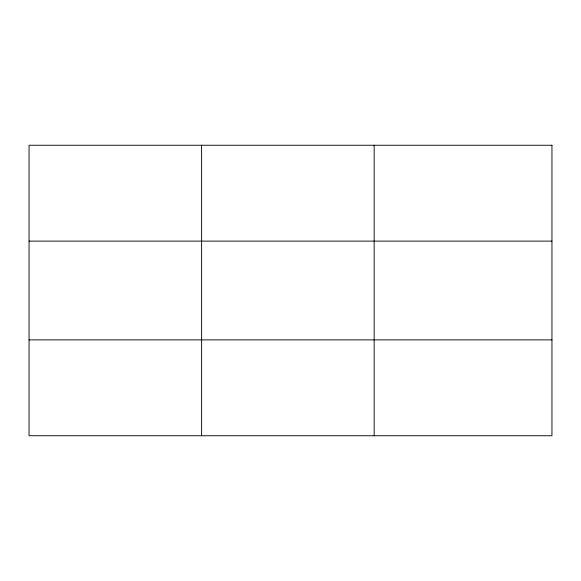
<?xml version="1.0" encoding="UTF-8"?>
<svg xmlns="http://www.w3.org/2000/svg" width="581" height="581" viewBox="0 0 581 581"><rect width="100%" height="100%" fill="white"/><g stroke="black" fill="none" stroke-linecap="round" stroke-linejoin="round"><path stroke-width="0.87" d="M201.607 435.75L201.607 145.25M374.164 435.75L374.164 145.25M29.05 241.115L551.95 241.115M29.05 339.885L551.95 339.885M551.95 145.25L29.05 145.25L29.05 435.75L551.95 435.75L551.95 145.25"/></g></svg>
